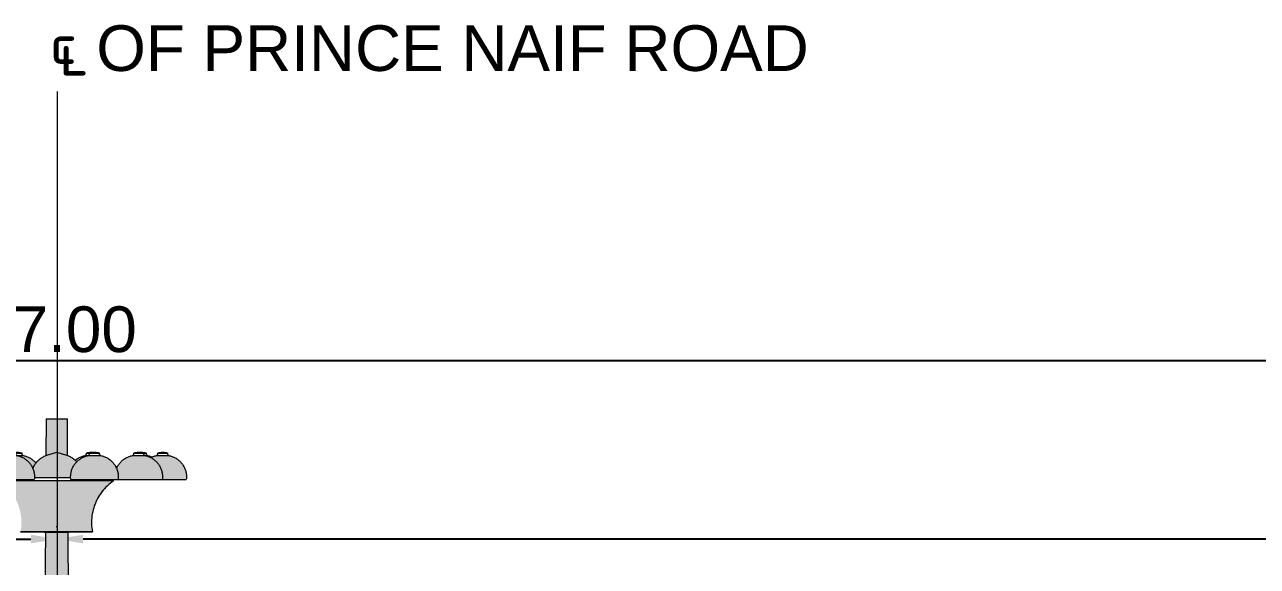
# Model space of a CAD drawing. Header units: metres. Extents: x 565382 to 572500, y 2710622 to 2713609.
# Drawn here: x 571835.47 to 571844.92, y 2712843.46 to 2712847.62 of the extents above; entities that cross this region are included whole.
import ezdxf

# ---------------------------------------------------------------- set-up
doc = ezdxf.new("R2010")
doc.units = ezdxf.units.M
doc.linetypes.add('CENTER', pattern=[2, 1.25, -0.25, 0.25, -0.25])
doc.layers.get('Defpoints').update_dxf_attribs({"lineweight": 15})
for name, color, linetype in [('$0$$0$A-ANNO UTILITY', 1, 'Continuous'), ('Dimensions-Outer 90%', 9, 'Continuous'), ('HATCH (CEILING 60x60) 50%', 32, 'Continuous'), ('HATCH (WINDOWS) 20%', 148, 'Continuous')]:
    doc.layers.add(name, color=color, linetype=linetype)
doc.layers.add('A-GENM', color=13, linetype='Continuous', lineweight=9)
doc.layers.add('FRAM', color=7, linetype='Continuous', lineweight=30)
doc.styles.add('$0$$0$RS', font='arial.ttf')
doc.styles.add('Arial', font='arial.ttf')
doc.dimstyles.new('DC', dxfattribs={"dimtxt": 0.15, "dimasz": 0.2, "dimexe": 0.1, "dimexo": 0.1, "dimgap": 0.06, "dimtad": 1, "dimzin": 0, "dimdsep": 46, "dimtxsty": 'Arial', "dimcen": 0, "dimclrd": 8, "dimclre": 8, "dimclrt": 1, "dimadec": 0, "dimazin": 0, "dimtfac": 1, "dimtofl": 0, "dimtmove": 0, "dimatfit": 3, "dimfxl": 1, "dimtolj": 1, "dimtzin": 0, "dimarcsym": 1})

# ---------------------------------------------------------------- blocks, each defined once
blk = doc.blocks.new('Generic Models 6 - Generic Models 3-225126-North')
at = {"layer": 'A-GENM'}
for p, q in [((-43781, 49375), (-43771, 49375)), ((-43778, 49375), (-43779, 49375)), ((-43774, 49357), (-43574, 49357)), ((-43771, 49375), (-43678, 49375)), ((-43736, 49279), (-43536, 49279))]:
    blk.add_line(p, q, dxfattribs=at)
at = {"layer": 'A-GENM', "flags": 128}
for points in [[(-43829, 49371), (-43826, 49371), (-43813, 49373), (-43801, 49374), (-43789, 49375), (-43781, 49375)], [(-43771, 49375), (-43773, 49375), (-43774, 49375), (-43775, 49375), (-43776, 49375), (-43777, 49375), (-43777, 49375), (-43778, 49375), (-43779, 49375), (-43780, 49375), (-43780, 49375), (-43780, 49375), (-43781, 49375), (-43781, 49375), (-43781, 49375), (-43781, 49375), (-43781, 49375)], [(-43781, 49375), (-43781, 49375), (-43781, 49375), (-43781, 49375), (-43781, 49375), (-43780, 49375), (-43780, 49375), (-43779, 49375), (-43779, 49375), (-43778, 49375), (-43777, 49375), (-43776, 49375), (-43775, 49375), (-43774, 49375), (-43773, 49375), (-43772, 49375), (-43771, 49375), (-43770, 49375), (-43768, 49375), (-43767, 49375), (-43766, 49375), (-43764, 49375), (-43762, 49375), (-43761, 49375), (-43759, 49375), (-43757, 49375), (-43756, 49375), (-43754, 49375), (-43752, 49375), (-43750, 49375)], [(-43677, 49375), (-43677, 49375), (-43677, 49375), (-43678, 49375), (-43678, 49375), (-43678, 49375), (-43679, 49375), (-43679, 49375), (-43680, 49375), (-43680, 49375), (-43681, 49375), (-43682, 49375), (-43683, 49375), (-43684, 49375), (-43685, 49375), (-43686, 49375), (-43687, 49375), (-43689, 49375), (-43690, 49375), (-43691, 49375), (-43693, 49375), (-43694, 49375), (-43696, 49375), (-43698, 49375), (-43699, 49375), (-43701, 49375), (-43703, 49375), (-43705, 49375), (-43707, 49375), (-43708, 49375), (-43710, 49375), (-43712, 49375), (-43714, 49375), (-43716, 49375), (-43718, 49375), (-43720, 49375), (-43722, 49375), (-43725, 49375), (-43727, 49375), (-43729, 49375), (-43731, 49375), (-43733, 49375), (-43735, 49375), (-43737, 49375), (-43739, 49375), (-43741, 49375), (-43743, 49375), (-43745, 49375), (-43747, 49375), (-43749, 49375), (-43751, 49375), (-43753, 49375), (-43755, 49375), (-43756, 49375), (-43758, 49375), (-43760, 49375), (-43762, 49375), (-43763, 49375), (-43765, 49375), (-43766, 49375), (-43768, 49375), (-43769, 49375), (-43770, 49375), (-43771, 49375)], [(-43709, 49375), (-43708, 49375), (-43706, 49375), (-43704, 49375), (-43702, 49375), (-43700, 49375), (-43699, 49375), (-43697, 49375), (-43695, 49375), (-43694, 49375), (-43692, 49375), (-43691, 49375), (-43689, 49375), (-43688, 49375), (-43687, 49375)], [(-43687, 49375), (-43686, 49375), (-43685, 49375), (-43684, 49375), (-43683, 49375), (-43682, 49375), (-43681, 49375), (-43680, 49375), (-43680, 49375), (-43679, 49375), (-43679, 49375), (-43678, 49375), (-43678, 49375), (-43677, 49375), (-43677, 49375), (-43677, 49375), (-43677, 49375)], [(-43677, 49375), (-43665, 49374), (-43653, 49374), (-43641, 49373), (-43629, 49371), (-43617, 49369), (-43605, 49366), (-43593, 49363), (-43581, 49359), (-43574, 49357)], [(-43574, 49357), (-43575, 49354), (-43575, 49352), (-43576, 49349), (-43576, 49347), (-43576, 49344), (-43576, 49342), (-43577, 49339), (-43576, 49336), (-43576, 49334), (-43576, 49331), (-43576, 49329), (-43575, 49326), (-43575, 49324), (-43574, 49321), (-43573, 49319), (-43573, 49316), (-43572, 49314), (-43571, 49312), (-43569, 49309), (-43568, 49307), (-43567, 49305), (-43566, 49303), (-43564, 49301), (-43562, 49299), (-43561, 49297), (-43559, 49295), (-43557, 49293), (-43555, 49291), (-43553, 49289), (-43551, 49288), (-43549, 49286), (-43547, 49285), (-43545, 49283), (-43543, 49282), (-43541, 49281), (-43538, 49280), (-43536, 49279), (-43535, 49279)], [(-43535, 49279), (-43509, 49273), (-43482, 49266), (-43456, 49259), (-43430, 49250), (-43405, 49240), (-43379, 49229), (-43355, 49218), (-43331, 49205), (-43307, 49191), (-43284, 49177), (-43262, 49161), (-43240, 49145), (-43219, 49127), (-43198, 49109), (-43179, 49090), (-43160, 49071), (-43142, 49050), (-43135, 49042)]]:
    blk.add_lwpolyline(points, dxfattribs=at)
blk = doc.blocks.new('Generic Models 7 - Generic Models 3-225149-North')
at = {"layer": 'A-GENM'}
for p, q in [((-41544, 49357), (-41515, 49357)), ((-41515, 49357), (-41447, 49357)), ((-41441, 49375), (-41431, 49375)), ((-41438, 49375), (-41439, 49375)), ((-41431, 49375), (-41342, 49375)), ((-41582, 49279), (-41546, 49279)), ((-41546, 49279), (-41485, 49279))]:
    blk.add_line(p, q, dxfattribs=at)
at = {"layer": 'A-GENM', "flags": 128}
for points in [[(-41583, 49279), (-41581, 49280), (-41579, 49281), (-41576, 49282), (-41574, 49283), (-41572, 49284), (-41570, 49286), (-41568, 49287), (-41566, 49289), (-41564, 49291), (-41562, 49292), (-41560, 49294), (-41558, 49296), (-41556, 49298), (-41555, 49300), (-41553, 49302), (-41552, 49304), (-41551, 49306), (-41549, 49309), (-41548, 49311), (-41547, 49313), (-41546, 49316), (-41545, 49318), (-41545, 49321), (-41544, 49323), (-41543, 49326), (-41543, 49328), (-41542, 49331), (-41542, 49333), (-41542, 49336), (-41542, 49338), (-41542, 49341), (-41542, 49343), (-41542, 49346), (-41543, 49349), (-41543, 49351), (-41544, 49354), (-41544, 49356), (-41545, 49357)], [(-41545, 49357), (-41533, 49361), (-41521, 49364), (-41510, 49367), (-41498, 49369), (-41486, 49371), (-41473, 49373), (-41461, 49374), (-41449, 49375), (-41441, 49375)], [(-41431, 49375), (-41433, 49375), (-41434, 49375), (-41435, 49375), (-41436, 49375), (-41437, 49375), (-41437, 49375), (-41438, 49375), (-41439, 49375), (-41440, 49375), (-41440, 49375), (-41440, 49375), (-41441, 49375), (-41441, 49375), (-41441, 49375), (-41441, 49375), (-41441, 49375)], [(-41441, 49375), (-41441, 49375), (-41441, 49375), (-41441, 49375), (-41441, 49375), (-41440, 49375), (-41440, 49375), (-41439, 49375), (-41439, 49375), (-41438, 49375), (-41437, 49375), (-41436, 49375), (-41435, 49375), (-41434, 49375), (-41433, 49375), (-41432, 49375), (-41431, 49375), (-41430, 49375), (-41428, 49375), (-41427, 49375), (-41426, 49375), (-41424, 49375), (-41422, 49375), (-41421, 49375), (-41419, 49375), (-41417, 49375), (-41416, 49375), (-41414, 49375), (-41412, 49375), (-41410, 49375)], [(-41343, 49375), (-41344, 49375), (-41345, 49375), (-41346, 49375), (-41347, 49375), (-41349, 49375), (-41350, 49375), (-41351, 49375), (-41353, 49375), (-41354, 49375), (-41356, 49375), (-41358, 49375), (-41359, 49375), (-41361, 49375), (-41363, 49375), (-41365, 49375), (-41367, 49375), (-41368, 49375), (-41370, 49375), (-41372, 49375), (-41374, 49375), (-41376, 49375), (-41378, 49375), (-41380, 49375), (-41382, 49375), (-41385, 49375), (-41387, 49375), (-41389, 49375), (-41391, 49375), (-41393, 49375), (-41395, 49375), (-41397, 49375), (-41399, 49375), (-41401, 49375), (-41403, 49375), (-41405, 49375), (-41407, 49375), (-41409, 49375), (-41411, 49375), (-41413, 49375), (-41415, 49375), (-41416, 49375), (-41418, 49375), (-41420, 49375), (-41422, 49375), (-41423, 49375), (-41425, 49375), (-41426, 49375), (-41428, 49375), (-41429, 49375), (-41430, 49375), (-41431, 49375)], [(-41369, 49375), (-41368, 49375), (-41366, 49375), (-41364, 49375), (-41362, 49375), (-41360, 49375), (-41359, 49375), (-41357, 49375), (-41355, 49375), (-41354, 49375), (-41352, 49375), (-41351, 49375), (-41349, 49375), (-41348, 49375), (-41347, 49375)], [(-41347, 49375), (-41346, 49375), (-41345, 49375), (-41344, 49375), (-41343, 49375)], [(-41898, 49129), (-41877, 49146), (-41855, 49163), (-41832, 49178), (-41809, 49193), (-41786, 49206), (-41761, 49219), (-41737, 49231), (-41712, 49241), (-41686, 49251), (-41660, 49260), (-41634, 49267), (-41607, 49274), (-41583, 49279)]]:
    blk.add_lwpolyline(points, dxfattribs=at)
blk = doc.blocks.new('Generic Models 8 - Generic Models 3-225170-North')
at = {"layer": 'A-GENM'}
for p, q in [((-39847, 49375), (-39764, 49375)), ((-39743, 49357), (-39660, 49357)), ((-39704, 49279), (-39622, 49279))]:
    blk.add_line(p, q, dxfattribs=at)
at = {"layer": 'A-GENM', "flags": 128}
for points in [[(-39847, 49375), (-39845, 49375), (-39843, 49375), (-39842, 49375), (-39840, 49375), (-39838, 49375), (-39836, 49375)], [(-39763, 49375), (-39763, 49375), (-39763, 49375), (-39763, 49375), (-39764, 49375), (-39764, 49375), (-39765, 49375), (-39765, 49375), (-39766, 49375), (-39766, 49375), (-39767, 49375), (-39768, 49375), (-39769, 49375), (-39770, 49375), (-39771, 49375), (-39772, 49375), (-39773, 49375), (-39775, 49375), (-39776, 49375), (-39777, 49375), (-39779, 49375), (-39780, 49375), (-39782, 49375), (-39784, 49375), (-39785, 49375), (-39787, 49375), (-39789, 49375), (-39791, 49375), (-39792, 49375), (-39794, 49375), (-39796, 49375), (-39798, 49375), (-39800, 49375), (-39802, 49375), (-39804, 49375), (-39806, 49375), (-39808, 49375), (-39810, 49375), (-39813, 49375), (-39815, 49375), (-39817, 49375), (-39819, 49375), (-39821, 49375), (-39823, 49375), (-39825, 49375), (-39827, 49375), (-39829, 49375), (-39831, 49375), (-39833, 49375), (-39835, 49375), (-39837, 49375), (-39839, 49375), (-39841, 49375), (-39842, 49375), (-39844, 49375), (-39846, 49375)], [(-39795, 49375), (-39794, 49375), (-39792, 49375), (-39790, 49375), (-39788, 49375), (-39786, 49375), (-39785, 49375), (-39783, 49375), (-39781, 49375), (-39780, 49375), (-39778, 49375), (-39777, 49375), (-39775, 49375), (-39774, 49375), (-39773, 49375)], [(-39773, 49375), (-39772, 49375), (-39771, 49375), (-39770, 49375), (-39769, 49375), (-39768, 49375), (-39767, 49375), (-39766, 49375), (-39766, 49375), (-39765, 49375), (-39764, 49375), (-39764, 49375), (-39764, 49375), (-39763, 49375), (-39763, 49375), (-39763, 49375), (-39763, 49375)], [(-39763, 49375), (-39751, 49374), (-39739, 49374), (-39727, 49373), (-39715, 49371), (-39703, 49369), (-39691, 49366), (-39679, 49363), (-39667, 49359), (-39660, 49357)], [(-39660, 49357), (-39661, 49354), (-39661, 49352), (-39662, 49349), (-39662, 49347), (-39662, 49344), (-39662, 49342), (-39662, 49339), (-39662, 49336), (-39662, 49334), (-39662, 49331), (-39662, 49329), (-39661, 49326), (-39661, 49324), (-39660, 49321), (-39659, 49319), (-39658, 49316), (-39658, 49314), (-39656, 49312), (-39655, 49309), (-39654, 49307), (-39653, 49305), (-39651, 49303), (-39650, 49301), (-39648, 49299), (-39647, 49297), (-39645, 49295), (-39643, 49293), (-39641, 49291), (-39639, 49289), (-39637, 49288), (-39635, 49286), (-39633, 49285), (-39631, 49283), (-39629, 49282), (-39627, 49281), (-39624, 49280), (-39622, 49279), (-39621, 49279)], [(-39621, 49279), (-39594, 49273), (-39568, 49266), (-39542, 49259), (-39516, 49250), (-39490, 49240), (-39480, 49236)]]:
    blk.add_lwpolyline(points, dxfattribs=at)
blk = doc.blocks.new('Generic Models 9 - Generic Models 3-225192-North')
at = {"layer": 'A-GENM'}
for p, q in [((-39299, 49357), (-39270, 49357)), ((-39270, 49357), (-38989, 49357)), ((-39196, 49375), (-39186, 49375)), ((-39193, 49375), (-39195, 49375)), ((-39186, 49375), (-39093, 49375)), ((-39337, 49279), (-39301, 49279)), ((-39301, 49279), (-38951, 49279)), ((-39154, 48519), (-38400, 48519))]:
    blk.add_line(p, q, dxfattribs=at)
at = {"layer": 'A-GENM', "flags": 128}
for points in [[(-39338, 49279), (-39336, 49280), (-39334, 49281), (-39331, 49282), (-39329, 49283), (-39327, 49284), (-39325, 49286), (-39323, 49287), (-39321, 49289), (-39319, 49291), (-39317, 49292), (-39315, 49294), (-39313, 49296), (-39312, 49298), (-39310, 49300), (-39308, 49302), (-39307, 49304), (-39306, 49306), (-39304, 49309), (-39303, 49311), (-39302, 49313), (-39301, 49316), (-39300, 49318), (-39300, 49321), (-39299, 49323), (-39298, 49326), (-39298, 49328), (-39298, 49331), (-39297, 49333), (-39297, 49336), (-39297, 49338), (-39297, 49341), (-39297, 49343), (-39297, 49346), (-39298, 49349), (-39298, 49351), (-39299, 49354), (-39299, 49356), (-39300, 49357)], [(-39300, 49357), (-39288, 49361), (-39276, 49364), (-39265, 49367), (-39253, 49369), (-39241, 49371), (-39229, 49373), (-39216, 49374), (-39204, 49375), (-39196, 49375)], [(-39186, 49375), (-39188, 49375), (-39189, 49375), (-39190, 49375), (-39191, 49375), (-39192, 49375), (-39193, 49375), (-39193, 49375), (-39194, 49375), (-39195, 49375), (-39195, 49375), (-39195, 49375), (-39196, 49375), (-39196, 49375), (-39196, 49375), (-39196, 49375), (-39196, 49375)], [(-39196, 49375), (-39196, 49375), (-39196, 49375), (-39196, 49375), (-39196, 49375), (-39195, 49375), (-39195, 49375), (-39194, 49375), (-39194, 49375), (-39193, 49375), (-39192, 49375), (-39191, 49375), (-39191, 49375), (-39190, 49375), (-39188, 49375), (-39187, 49375), (-39186, 49375), (-39185, 49375), (-39183, 49375), (-39182, 49375), (-39181, 49375), (-39179, 49375), (-39177, 49375), (-39176, 49375), (-39174, 49375), (-39172, 49375), (-39171, 49375), (-39169, 49375), (-39167, 49375), (-39165, 49375)], [(-39092, 49375), (-39092, 49375), (-39092, 49375), (-39093, 49375), (-39093, 49375), (-39093, 49375), (-39094, 49375), (-39094, 49375), (-39095, 49375), (-39096, 49375), (-39096, 49375), (-39097, 49375), (-39098, 49375), (-39099, 49375), (-39100, 49375), (-39101, 49375), (-39103, 49375), (-39104, 49375), (-39105, 49375), (-39107, 49375), (-39108, 49375), (-39110, 49375), (-39111, 49375), (-39113, 49375), (-39114, 49375), (-39116, 49375), (-39118, 49375), (-39120, 49375), (-39122, 49375), (-39123, 49375), (-39125, 49375), (-39127, 49375), (-39129, 49375), (-39131, 49375), (-39133, 49375), (-39135, 49375), (-39138, 49375), (-39140, 49375), (-39142, 49375), (-39144, 49375), (-39146, 49375), (-39148, 49375), (-39150, 49375), (-39152, 49375), (-39154, 49375), (-39156, 49375), (-39158, 49375), (-39160, 49375), (-39162, 49375), (-39164, 49375), (-39166, 49375), (-39168, 49375), (-39170, 49375), (-39171, 49375), (-39173, 49375), (-39175, 49375), (-39177, 49375), (-39178, 49375), (-39180, 49375), (-39181, 49375), (-39183, 49375), (-39184, 49375), (-39185, 49375), (-39186, 49375)], [(-39125, 49375), (-39123, 49375), (-39121, 49375), (-39119, 49375), (-39117, 49375), (-39115, 49375), (-39114, 49375), (-39112, 49375), (-39110, 49375), (-39109, 49375), (-39107, 49375), (-39106, 49375), (-39105, 49375), (-39103, 49375), (-39102, 49375)], [(-39102, 49375), (-39101, 49375), (-39100, 49375), (-39099, 49375), (-39098, 49375), (-39097, 49375), (-39096, 49375), (-39095, 49375), (-39095, 49375), (-39094, 49375), (-39094, 49375), (-39093, 49375), (-39093, 49375), (-39093, 49375), (-39092, 49375), (-39092, 49375), (-39092, 49375)], [(-39092, 49375), (-39080, 49374), (-39068, 49374), (-39056, 49373), (-39044, 49371), (-39032, 49369), (-39020, 49366), (-39008, 49363), (-38996, 49359), (-38989, 49357)], [(-38989, 49357), (-38990, 49354), (-38990, 49352), (-38991, 49349), (-38991, 49347), (-38991, 49344), (-38992, 49342), (-38992, 49339), (-38992, 49336), (-38991, 49334), (-38991, 49331), (-38991, 49329), (-38990, 49326), (-38990, 49324), (-38989, 49321), (-38988, 49319), (-38988, 49316), (-38987, 49314), (-38986, 49312), (-38984, 49309), (-38983, 49307), (-38982, 49305), (-38981, 49303), (-38979, 49301), (-38977, 49299), (-38976, 49297), (-38974, 49295), (-38972, 49293), (-38970, 49291), (-38969, 49289), (-38967, 49288), (-38964, 49286), (-38962, 49285), (-38960, 49283), (-38958, 49282), (-38956, 49281), (-38953, 49280), (-38951, 49279), (-38950, 49279)], [(-39522, 49216), (-39516, 49219), (-39492, 49231), (-39467, 49241), (-39441, 49251), (-39415, 49260), (-39389, 49267), (-39363, 49274), (-39338, 49279)], [(-38950, 49279), (-38924, 49273), (-38897, 49266), (-38871, 49259), (-38845, 49250), (-38820, 49240), (-38795, 49229), (-38770, 49218), (-38746, 49205), (-38722, 49191), (-38699, 49177), (-38677, 49161), (-38655, 49145), (-38634, 49127), (-38613, 49109), (-38594, 49090), (-38575, 49071), (-38557, 49050), (-38539, 49029), (-38523, 49007), (-38508, 48985), (-38493, 48962), (-38479, 48938), (-38467, 48914), (-38455, 48889), (-38444, 48864), (-38434, 48839), (-38426, 48813), (-38418, 48787), (-38411, 48760), (-38406, 48733), (-38401, 48706), (-38398, 48679), (-38396, 48652), (-38394, 48625), (-38394, 48598), (-38395, 48570), (-38397, 48543), (-38400, 48519)]]:
    blk.add_lwpolyline(points, dxfattribs=at)
blk = doc.blocks.new('Generic Models 10 - Generic Models 3-225213-North')
at = {"layer": 'A-GENM'}
for p, q in [((-40053, 49357), (-40023, 49357)), ((-40023, 49357), (-39743, 49357)), ((-39950, 49375), (-39940, 49375)), ((-39947, 49375), (-39948, 49375)), ((-39940, 49375), (-39847, 49375)), ((-40091, 49279), (-40055, 49279)), ((-40055, 49279), (-39705, 49279)), ((-40548, 48519), (-40500, 48519)), ((-40500, 48519), (-39154, 48519))]:
    blk.add_line(p, q, dxfattribs=at)
at = {"layer": 'A-GENM', "flags": 128}
for points in [[(-40092, 49279), (-40089, 49280), (-40087, 49281), (-40085, 49282), (-40082, 49283), (-40080, 49284), (-40078, 49286), (-40076, 49287), (-40074, 49289), (-40072, 49291), (-40070, 49292), (-40068, 49294), (-40067, 49296), (-40065, 49298), (-40063, 49300), (-40062, 49302), (-40060, 49304), (-40059, 49306), (-40058, 49309), (-40057, 49311), (-40056, 49313), (-40055, 49316), (-40054, 49318), (-40053, 49321), (-40052, 49323), (-40052, 49326), (-40051, 49328), (-40051, 49331), (-40051, 49333), (-40051, 49336), (-40051, 49338), (-40051, 49341), (-40051, 49343), (-40051, 49346), (-40051, 49349), (-40052, 49351), (-40052, 49354), (-40053, 49356), (-40053, 49357)], [(-40053, 49357), (-40042, 49361), (-40030, 49364), (-40018, 49367), (-40006, 49369), (-39994, 49371), (-39982, 49373), (-39970, 49374), (-39958, 49375), (-39950, 49375)], [(-39940, 49375), (-39941, 49375), (-39942, 49375), (-39943, 49375), (-39944, 49375), (-39945, 49375), (-39946, 49375), (-39947, 49375), (-39947, 49375), (-39948, 49375), (-39949, 49375), (-39949, 49375), (-39949, 49375), (-39950, 49375), (-39950, 49375), (-39950, 49375), (-39950, 49375)], [(-39950, 49375), (-39950, 49375), (-39950, 49375), (-39950, 49375), (-39949, 49375), (-39949, 49375), (-39948, 49375), (-39948, 49375), (-39947, 49375), (-39947, 49375), (-39946, 49375), (-39945, 49375), (-39944, 49375), (-39943, 49375), (-39942, 49375), (-39941, 49375), (-39940, 49375), (-39938, 49375), (-39937, 49375), (-39936, 49375), (-39934, 49375), (-39933, 49375), (-39931, 49375), (-39929, 49375), (-39928, 49375), (-39926, 49375), (-39924, 49375), (-39922, 49375), (-39920, 49375), (-39919, 49375)], [(-39846, 49375), (-39846, 49375), (-39846, 49375), (-39846, 49375), (-39846, 49375), (-39847, 49375), (-39847, 49375), (-39848, 49375), (-39848, 49375), (-39849, 49375), (-39850, 49375), (-39851, 49375), (-39852, 49375), (-39853, 49375), (-39854, 49375), (-39855, 49375), (-39856, 49375), (-39857, 49375), (-39859, 49375), (-39860, 49375), (-39861, 49375), (-39863, 49375), (-39865, 49375), (-39866, 49375), (-39868, 49375), (-39870, 49375), (-39871, 49375), (-39873, 49375), (-39875, 49375), (-39877, 49375), (-39879, 49375), (-39881, 49375), (-39883, 49375), (-39885, 49375), (-39887, 49375), (-39889, 49375), (-39891, 49375), (-39893, 49375), (-39895, 49375), (-39897, 49375), (-39899, 49375), (-39901, 49375), (-39903, 49375), (-39906, 49375), (-39908, 49375), (-39910, 49375), (-39912, 49375), (-39914, 49375), (-39916, 49375), (-39918, 49375), (-39919, 49375), (-39921, 49375), (-39923, 49375), (-39925, 49375), (-39927, 49375), (-39928, 49375), (-39930, 49375), (-39932, 49375), (-39933, 49375), (-39935, 49375), (-39936, 49375), (-39938, 49375), (-39939, 49375), (-39940, 49375)], [(-39878, 49375), (-39876, 49375), (-39874, 49375), (-39872, 49375), (-39871, 49375), (-39869, 49375), (-39867, 49375), (-39865, 49375), (-39864, 49375), (-39862, 49375), (-39861, 49375), (-39859, 49375), (-39858, 49375), (-39857, 49375), (-39856, 49375)], [(-39856, 49375), (-39854, 49375), (-39853, 49375), (-39852, 49375), (-39851, 49375), (-39850, 49375), (-39850, 49375), (-39849, 49375), (-39848, 49375), (-39848, 49375), (-39847, 49375), (-39847, 49375), (-39846, 49375), (-39846, 49375), (-39846, 49375), (-39846, 49375), (-39846, 49375)], [(-39846, 49375), (-39833, 49374), (-39821, 49374), (-39809, 49373), (-39797, 49371), (-39785, 49369), (-39773, 49366), (-39761, 49363), (-39750, 49359), (-39742, 49357)], [(-39742, 49357), (-39743, 49354), (-39744, 49352), (-39744, 49349), (-39745, 49347), (-39745, 49344), (-39745, 49342), (-39745, 49339), (-39745, 49336), (-39745, 49334), (-39745, 49331), (-39744, 49329), (-39744, 49326), (-39743, 49324), (-39743, 49321), (-39742, 49319), (-39741, 49316), (-39740, 49314), (-39739, 49312), (-39738, 49309), (-39737, 49307), (-39735, 49305), (-39734, 49303), (-39733, 49301), (-39731, 49299), (-39729, 49297), (-39728, 49295), (-39726, 49293), (-39724, 49291), (-39722, 49289), (-39720, 49288), (-39718, 49286), (-39716, 49285), (-39714, 49283), (-39711, 49282), (-39709, 49281), (-39707, 49280), (-39704, 49279), (-39704, 49279)], [(-40595, 48871), (-40586, 48892), (-40574, 48916), (-40562, 48940), (-40548, 48964), (-40533, 48987), (-40518, 49009), (-40501, 49031), (-40484, 49052), (-40466, 49072), (-40447, 49092), (-40427, 49111), (-40406, 49129), (-40385, 49146), (-40363, 49163), (-40341, 49178), (-40318, 49193), (-40294, 49206), (-40270, 49219), (-40245, 49231), (-40220, 49241), (-40195, 49251), (-40169, 49260), (-40142, 49267), (-40116, 49274), (-40092, 49279)], [(-39704, 49279), (-39677, 49273), (-39651, 49266), (-39624, 49259), (-39599, 49250), (-39573, 49240), (-39548, 49229), (-39523, 49218), (-39499, 49205), (-39476, 49191), (-39453, 49177), (-39430, 49161), (-39408, 49145), (-39387, 49127), (-39367, 49109), (-39347, 49090), (-39328, 49071), (-39310, 49050), (-39293, 49029), (-39277, 49007), (-39261, 48985), (-39246, 48962), (-39233, 48938), (-39220, 48914), (-39208, 48889), (-39198, 48864), (-39188, 48839), (-39179, 48813), (-39171, 48787), (-39165, 48760), (-39159, 48733), (-39155, 48706), (-39151, 48679), (-39149, 48652), (-39148, 48625), (-39148, 48598), (-39149, 48570), (-39151, 48543), (-39154, 48519)]]:
    blk.add_lwpolyline(points, dxfattribs=at)
blk = doc.blocks.new('Generic Models 11 - Generic Models 3-225237-North')
at = {"layer": 'A-GENM'}
for p, q in [((-41447, 49357), (-41417, 49357)), ((-41417, 49357), (-41137, 49357)), ((-41344, 49375), (-41334, 49375)), ((-41341, 49375), (-41342, 49375)), ((-41334, 49375), (-41240, 49375)), ((-41485, 49279), (-41449, 49279)), ((-41449, 49279), (-41099, 49279)), ((-42036, 48519), (-41894, 48519)), ((-41894, 48519), (-40548, 48519))]:
    blk.add_line(p, q, dxfattribs=at)
at = {"layer": 'A-GENM', "flags": 128}
for points in [[(-41486, 49279), (-41483, 49280), (-41481, 49281), (-41479, 49282), (-41476, 49283), (-41474, 49284), (-41472, 49286), (-41470, 49287), (-41468, 49289), (-41466, 49291), (-41464, 49292), (-41462, 49294), (-41461, 49296), (-41459, 49298), (-41457, 49300), (-41456, 49302), (-41454, 49304), (-41453, 49306), (-41452, 49309), (-41451, 49311), (-41450, 49313), (-41449, 49316), (-41448, 49318), (-41447, 49321), (-41446, 49323), (-41446, 49326), (-41445, 49328), (-41445, 49331), (-41445, 49333), (-41444, 49336), (-41444, 49338), (-41444, 49341), (-41445, 49343), (-41445, 49346), (-41445, 49349), (-41446, 49351), (-41446, 49354), (-41447, 49356), (-41447, 49357)], [(-41447, 49357), (-41435, 49361), (-41424, 49364), (-41412, 49367), (-41400, 49369), (-41388, 49371), (-41376, 49373), (-41364, 49374), (-41352, 49375), (-41344, 49375)], [(-41334, 49375), (-41335, 49375), (-41336, 49375), (-41337, 49375), (-41338, 49375), (-41339, 49375), (-41340, 49375), (-41341, 49375), (-41341, 49375), (-41342, 49375), (-41342, 49375), (-41343, 49375), (-41343, 49375), (-41343, 49375), (-41344, 49375), (-41344, 49375), (-41344, 49375)], [(-41344, 49375), (-41344, 49375), (-41344, 49375), (-41343, 49375), (-41343, 49375), (-41343, 49375), (-41342, 49375), (-41342, 49375), (-41341, 49375), (-41340, 49375), (-41340, 49375), (-41339, 49375), (-41338, 49375), (-41337, 49375), (-41336, 49375), (-41335, 49375), (-41333, 49375), (-41332, 49375), (-41331, 49375), (-41329, 49375), (-41328, 49375), (-41326, 49375), (-41325, 49375), (-41323, 49375), (-41322, 49375), (-41320, 49375), (-41318, 49375), (-41316, 49375), (-41314, 49375), (-41313, 49375)], [(-41240, 49375), (-41240, 49375), (-41240, 49375), (-41240, 49375), (-41240, 49375), (-41241, 49375), (-41241, 49375), (-41242, 49375), (-41242, 49375), (-41243, 49375), (-41244, 49375), (-41245, 49375), (-41245, 49375), (-41246, 49375), (-41248, 49375), (-41249, 49375), (-41250, 49375), (-41251, 49375), (-41253, 49375), (-41254, 49375), (-41255, 49375), (-41257, 49375), (-41259, 49375), (-41260, 49375), (-41262, 49375), (-41264, 49375), (-41265, 49375), (-41267, 49375), (-41269, 49375), (-41271, 49375), (-41273, 49375), (-41275, 49375), (-41277, 49375), (-41279, 49375), (-41281, 49375), (-41283, 49375), (-41285, 49375), (-41287, 49375), (-41289, 49375), (-41291, 49375), (-41293, 49375), (-41295, 49375), (-41297, 49375), (-41299, 49375), (-41301, 49375), (-41304, 49375), (-41306, 49375), (-41308, 49375), (-41310, 49375), (-41311, 49375), (-41313, 49375), (-41315, 49375), (-41317, 49375), (-41319, 49375), (-41321, 49375), (-41322, 49375), (-41324, 49375), (-41326, 49375), (-41327, 49375), (-41329, 49375), (-41330, 49375), (-41331, 49375), (-41333, 49375), (-41334, 49375)], [(-41272, 49375), (-41270, 49375), (-41268, 49375), (-41266, 49375), (-41265, 49375), (-41263, 49375), (-41261, 49375), (-41259, 49375), (-41258, 49375), (-41256, 49375), (-41255, 49375), (-41253, 49375), (-41252, 49375), (-41251, 49375), (-41250, 49375)], [(-41250, 49375), (-41248, 49375), (-41247, 49375), (-41246, 49375), (-41245, 49375), (-41244, 49375), (-41243, 49375), (-41243, 49375), (-41242, 49375), (-41241, 49375), (-41241, 49375), (-41241, 49375), (-41240, 49375), (-41240, 49375), (-41240, 49375), (-41240, 49375), (-41240, 49375)], [(-41240, 49375), (-41227, 49374), (-41215, 49374), (-41203, 49373), (-41191, 49371), (-41179, 49369), (-41167, 49366), (-41155, 49363), (-41144, 49359), (-41136, 49357)], [(-41136, 49357), (-41137, 49354), (-41138, 49352), (-41138, 49349), (-41138, 49347), (-41139, 49344), (-41139, 49342), (-41139, 49339), (-41139, 49336), (-41139, 49334), (-41139, 49331), (-41138, 49329), (-41138, 49326), (-41137, 49324), (-41137, 49321), (-41136, 49319), (-41135, 49316), (-41134, 49314), (-41133, 49312), (-41132, 49309), (-41131, 49307), (-41129, 49305), (-41128, 49303), (-41126, 49301), (-41125, 49299), (-41123, 49297), (-41122, 49295), (-41120, 49293), (-41118, 49291), (-41116, 49289), (-41114, 49288), (-41112, 49286), (-41110, 49285), (-41108, 49283), (-41105, 49282), (-41103, 49281), (-41101, 49280), (-41098, 49279), (-41098, 49279)], [(-42036, 48519), (-42039, 48546), (-42041, 48573), (-42042, 48600), (-42042, 48627), (-42040, 48655), (-42038, 48682), (-42034, 48709), (-42030, 48736), (-42024, 48763), (-42017, 48789), (-42010, 48815), (-42001, 48841), (-41991, 48867), (-41980, 48892), (-41968, 48916), (-41955, 48940), (-41942, 48964), (-41927, 48987), (-41911, 49009), (-41895, 49031), (-41878, 49052), (-41859, 49072), (-41840, 49092), (-41821, 49111), (-41800, 49129), (-41779, 49146), (-41757, 49163), (-41735, 49178), (-41712, 49193), (-41688, 49206), (-41664, 49219), (-41639, 49231), (-41614, 49241), (-41589, 49251), (-41563, 49260), (-41536, 49267), (-41510, 49274), (-41486, 49279)], [(-41098, 49279), (-41071, 49273), (-41045, 49266), (-41018, 49259), (-40992, 49250), (-40967, 49240), (-40942, 49229), (-40917, 49218), (-40893, 49205), (-40870, 49191), (-40847, 49177), (-40824, 49161), (-40802, 49145), (-40781, 49127), (-40761, 49109), (-40741, 49090), (-40722, 49071), (-40704, 49050), (-40687, 49029), (-40670, 49007), (-40655, 48985), (-40640, 48962), (-40627, 48938), (-40614, 48914), (-40602, 48889), (-40591, 48864), (-40582, 48839), (-40573, 48813), (-40565, 48787), (-40559, 48760), (-40553, 48733), (-40549, 48706), (-40545, 48679), (-40543, 48652), (-40542, 48625), (-40542, 48598), (-40543, 48570), (-40545, 48543), (-40548, 48519)]]:
    blk.add_lwpolyline(points, dxfattribs=at)
blk = doc.blocks.new('Generic Models 12 - Generic Models 3-225261-North')
at = {"layer": 'A-GENM'}
for p, q in [((-44084, 49357), (-44054, 49357)), ((-44054, 49357), (-43774, 49357)), ((-43981, 49375), (-43971, 49375)), ((-43978, 49375), (-43979, 49375)), ((-43971, 49375), (-43878, 49375)), ((-44122, 49279), (-44086, 49279)), ((-44086, 49279), (-43736, 49279)), ((-44673, 48519), (-44531, 48519)), ((-44531, 48519), (-43185, 48519))]:
    blk.add_line(p, q, dxfattribs=at)
at = {"layer": 'A-GENM', "flags": 128}
for points in [[(-44123, 49279), (-44120, 49280), (-44118, 49281), (-44116, 49282), (-44113, 49283), (-44111, 49284), (-44109, 49286), (-44107, 49287), (-44105, 49289), (-44103, 49291), (-44101, 49292), (-44099, 49294), (-44098, 49296), (-44096, 49298), (-44094, 49300), (-44093, 49302), (-44091, 49304), (-44090, 49306), (-44089, 49309), (-44088, 49311), (-44087, 49313), (-44086, 49316), (-44085, 49318), (-44084, 49321), (-44083, 49323), (-44083, 49326), (-44082, 49328), (-44082, 49331), (-44082, 49333), (-44082, 49336), (-44081, 49338), (-44082, 49341), (-44082, 49343), (-44082, 49346), (-44082, 49349), (-44083, 49351), (-44083, 49354), (-44084, 49356), (-44084, 49357)], [(-44084, 49357), (-44073, 49361), (-44061, 49364), (-44049, 49367), (-44037, 49369), (-44025, 49371), (-44013, 49373), (-44001, 49374), (-43989, 49375), (-43981, 49375)], [(-43971, 49375), (-43972, 49375), (-43973, 49375), (-43974, 49375), (-43975, 49375), (-43976, 49375), (-43977, 49375), (-43978, 49375), (-43978, 49375), (-43979, 49375), (-43980, 49375), (-43980, 49375), (-43980, 49375), (-43981, 49375), (-43981, 49375), (-43981, 49375), (-43981, 49375)], [(-43981, 49375), (-43981, 49375), (-43981, 49375), (-43980, 49375), (-43980, 49375), (-43980, 49375), (-43979, 49375), (-43979, 49375), (-43978, 49375), (-43978, 49375), (-43977, 49375), (-43976, 49375), (-43975, 49375), (-43974, 49375), (-43973, 49375), (-43972, 49375), (-43971, 49375), (-43969, 49375), (-43968, 49375), (-43967, 49375), (-43965, 49375), (-43964, 49375), (-43962, 49375), (-43960, 49375), (-43959, 49375), (-43957, 49375), (-43955, 49375), (-43953, 49375), (-43951, 49375), (-43950, 49375)], [(-43877, 49375), (-43877, 49375), (-43877, 49375), (-43877, 49375), (-43877, 49375), (-43878, 49375), (-43878, 49375), (-43879, 49375), (-43879, 49375), (-43880, 49375), (-43881, 49375), (-43882, 49375), (-43883, 49375), (-43884, 49375), (-43885, 49375), (-43886, 49375), (-43887, 49375), (-43888, 49375), (-43890, 49375), (-43891, 49375), (-43892, 49375), (-43894, 49375), (-43896, 49375), (-43897, 49375), (-43899, 49375), (-43901, 49375), (-43902, 49375), (-43904, 49375), (-43906, 49375), (-43908, 49375), (-43910, 49375), (-43912, 49375), (-43914, 49375), (-43916, 49375), (-43918, 49375), (-43920, 49375), (-43922, 49375), (-43924, 49375), (-43926, 49375), (-43928, 49375), (-43930, 49375), (-43932, 49375), (-43934, 49375), (-43937, 49375), (-43939, 49375), (-43941, 49375), (-43943, 49375), (-43945, 49375), (-43947, 49375), (-43949, 49375), (-43950, 49375), (-43952, 49375), (-43954, 49375), (-43956, 49375), (-43958, 49375), (-43959, 49375), (-43961, 49375), (-43963, 49375), (-43964, 49375), (-43966, 49375), (-43967, 49375), (-43969, 49375), (-43970, 49375), (-43971, 49375)], [(-43909, 49375), (-43907, 49375), (-43905, 49375), (-43903, 49375), (-43902, 49375), (-43900, 49375), (-43898, 49375), (-43896, 49375), (-43895, 49375), (-43893, 49375), (-43892, 49375), (-43890, 49375), (-43889, 49375), (-43888, 49375), (-43887, 49375)], [(-43887, 49375), (-43885, 49375), (-43884, 49375), (-43883, 49375), (-43882, 49375), (-43881, 49375), (-43881, 49375), (-43880, 49375), (-43879, 49375), (-43879, 49375), (-43878, 49375), (-43878, 49375), (-43877, 49375), (-43877, 49375), (-43877, 49375), (-43877, 49375), (-43877, 49375)], [(-43877, 49375), (-43864, 49374), (-43852, 49374), (-43840, 49373), (-43828, 49371), (-43816, 49369), (-43804, 49366), (-43792, 49363), (-43781, 49359), (-43773, 49357)], [(-43773, 49357), (-43774, 49354), (-43775, 49352), (-43775, 49349), (-43776, 49347), (-43776, 49344), (-43776, 49342), (-43776, 49339), (-43776, 49336), (-43776, 49334), (-43776, 49331), (-43775, 49329), (-43775, 49326), (-43774, 49324), (-43774, 49321), (-43773, 49319), (-43772, 49316), (-43771, 49314), (-43770, 49312), (-43769, 49309), (-43768, 49307), (-43766, 49305), (-43765, 49303), (-43764, 49301), (-43762, 49299), (-43760, 49297), (-43759, 49295), (-43757, 49293), (-43755, 49291), (-43753, 49289), (-43751, 49288), (-43749, 49286), (-43747, 49285), (-43745, 49283), (-43742, 49282), (-43740, 49281), (-43738, 49280), (-43735, 49279), (-43735, 49279)], [(-44673, 48519), (-44676, 48546), (-44678, 48573), (-44679, 48600), (-44679, 48627), (-44677, 48655), (-44675, 48682), (-44671, 48709), (-44667, 48736), (-44661, 48763), (-44654, 48789), (-44647, 48815), (-44638, 48841), (-44628, 48867), (-44617, 48892), (-44605, 48916), (-44593, 48940), (-44579, 48964), (-44564, 48987), (-44548, 49009), (-44532, 49031), (-44515, 49052), (-44497, 49072), (-44478, 49092), (-44458, 49111), (-44437, 49129), (-44416, 49146), (-44394, 49163), (-44372, 49178), (-44349, 49193), (-44325, 49206), (-44301, 49219), (-44276, 49231), (-44251, 49241), (-44226, 49251), (-44200, 49260), (-44173, 49267), (-44147, 49274), (-44123, 49279)], [(-43735, 49279), (-43708, 49273), (-43682, 49266), (-43655, 49259), (-43630, 49250), (-43604, 49240), (-43579, 49229), (-43554, 49218), (-43530, 49205), (-43507, 49191), (-43484, 49177), (-43461, 49161), (-43439, 49145), (-43418, 49127), (-43398, 49109), (-43378, 49090), (-43359, 49071), (-43341, 49050), (-43324, 49029), (-43308, 49007), (-43292, 48985), (-43277, 48962), (-43264, 48938), (-43251, 48914), (-43239, 48889), (-43229, 48864), (-43219, 48839), (-43210, 48813), (-43202, 48787), (-43196, 48760), (-43190, 48733), (-43186, 48706), (-43182, 48679), (-43180, 48652), (-43179, 48625), (-43179, 48598), (-43180, 48570), (-43182, 48543), (-43185, 48519)]]:
    blk.add_lwpolyline(points, dxfattribs=at)
blk = doc.blocks.new('A$C6ADB76F7')
at = {"layer": 'HATCH (WINDOWS) 20%', "lineweight": 0}
h = blk.add_hatch(color=256, dxfattribs=at)
h.dxf.hatch_style = 1
h.paths.add_polyline_path([(2300, 400), (0, 400), (0, 0), (2300, 0)])
h.paths.add_polyline_path([(1854, 784), (439, 784), (235, 400), (2059, 400)])
h.paths.add_polyline_path([(2291, 48496), (2309, 48557), (2328, 48617), (2350, 48677), (2375, 48735), (2401, 48793), (2430, 48849), (2461, 48904), (2495, 48958), (2530, 49010), (2568, 49061), (2607, 49111), (2649, 49159), (2692, 49205), (2738, 49249), (2785, 49292), (2833, 49332), (2883, 49371), (2935, 49407), (-661, 49407), (-605, 49368), (-555, 49329), (-507, 49288), (-460, 49245), (-415, 49201), (-372, 49155), (-330, 49107), (-291, 49057), (-253, 49006), (-218, 48953), (-185, 48900), (-154, 48844), (-125, 48788), (-99, 48730), (-74, 48672), (-53, 48612), (-33, 48552), (-16, 48491), (-2, 48429), (10, 48367), (20, 48305), (27, 48242), (32, 48178), (34, 48115), (33, 48052), (30, 47989), (24, 47925), (16, 47863), (6, 47800), (2268, 47800), (2257, 47868), (2249, 47931), (2244, 47994), (2241, 48057), (2240, 48120), (2243, 48184), (2247, 48247), (2255, 48310), (2264, 48372), (2277, 48434)])
h.paths.add_polyline_path([(1614, 49744), (1623, 49769), (1633, 49795), (1644, 49820), (1655, 49845), (1668, 49869), (1682, 49892), (1697, 49915), (1712, 49938), (1729, 49959), (1746, 49980), (1773, 50010), (1753, 50031), (1732, 50052), (1710, 50072), (1688, 50091), (1664, 50109), (1640, 50126), (1615, 50142), (1590, 50158), (1564, 50172), (1538, 50185), (1510, 50197), (1483, 50208), (1455, 50218), (1142, 50315), (832, 50216), (804, 50205), (776, 50194), (750, 50182), (723, 50168), (697, 50154), (672, 50138), (648, 50122), (624, 50104), (600, 50086), (578, 50067), (556, 50047), (536, 50026), (516, 50004), (497, 49981), (478, 49958), (461, 49934), (445, 49909), (430, 49883), (389, 49808), (395, 49793), (405, 49767), (414, 49741), (421, 49715), (428, 49688), (433, 49662), (438, 49635), (441, 49608), (444, 49581), (445, 49553), (445, 49516), (1582, 49516), (1582, 49529), (1582, 49556), (1584, 49583), (1586, 49610), (1589, 49637), (1594, 49664), (1600, 49691), (1606, 49717)])
h.paths.add_polyline_path([(3022, 49818), (3010, 49842), (2997, 49866), (2983, 49890), (2969, 49913), (2953, 49936), (2937, 49957), (2920, 49979), (2902, 49999), (2883, 50019), (2863, 50038), (2843, 50056), (2821, 50073), (2800, 50089), (2777, 50105), (2754, 50120), (2731, 50133), (2706, 50146), (2682, 50158), (2657, 50169), (2631, 50178), (2605, 50187), (2579, 50195), (2553, 50202), (2526, 50207), (2175, 50207), (2138, 50207), (2114, 50202), (2087, 50196), (2061, 50188), (2035, 50179), (2010, 50170), (1985, 50159), (1960, 50147), (1936, 50135), (1912, 50121), (1889, 50106), (1867, 50091), (1845, 50075), (1823, 50057), (1803, 50039), (1783, 50020), (1764, 50001), (1746, 49980), (1729, 49959), (1712, 49938), (1697, 49915), (1682, 49892), (1668, 49869), (1655, 49845), (1644, 49820), (1633, 49795), (1623, 49769), (1614, 49744), (1606, 49717), (1600, 49691), (1594, 49664), (1589, 49637), (1586, 49610), (1584, 49583), (1582, 49556), (1582, 49529), (1583, 49501), (1585, 49474), (1588, 49447), (1730, 49447), (3076, 49447), (3079, 49472), (3081, 49499), (3082, 49526), (3082, 49553), (3081, 49581), (3078, 49608), (3075, 49635), (3071, 49662), (3065, 49688), (3058, 49715), (3051, 49741), (3042, 49767), (3032, 49793)])
h.paths.add_polyline_path([(4377, 49890), (4363, 49913), (4347, 49936), (4331, 49957), (4314, 49979), (4295, 49999), (4277, 50019), (4257, 50038), (4236, 50056), (4215, 50073), (4194, 50089), (4171, 50105), (4148, 50120), (4124, 50133), (4100, 50146), (4076, 50158), (4051, 50169), (4025, 50178), (3999, 50187), (3973, 50195), (3947, 50202), (3920, 50207), (3569, 50207), (3532, 50207), (3508, 50202), (3481, 50196), (3455, 50188), (3429, 50179), (3404, 50170), (3379, 50159), (3354, 50147), (3330, 50135), (3306, 50121), (3283, 50106), (3260, 50091), (3239, 50075), (3217, 50057), (3197, 50039), (3177, 50020), (3158, 50001), (3140, 49980), (3123, 49959), (3106, 49938), (3091, 49915), (3076, 49892), (3062, 49869), (3049, 49845), (3038, 49820), (3029, 49800), (3032, 49793), (3042, 49767), (3051, 49741), (3058, 49715), (3065, 49688), (3071, 49662), (3075, 49635), (3078, 49608), (3081, 49581), (3082, 49553), (3082, 49526), (3081, 49499), (3079, 49472), (3076, 49447), (3124, 49447), (4470, 49447), (4473, 49472), (4475, 49499), (4476, 49526), (4476, 49553), (4475, 49581), (4472, 49608), (4469, 49635), (4464, 49662), (4459, 49688), (4452, 49715), (4445, 49741), (4436, 49767), (4426, 49793), (4415, 49818), (4404, 49842), (4391, 49866)])
h.paths.add_polyline_path([(5116, 49913), (5101, 49936), (5084, 49957), (5067, 49979), (5049, 49999), (5030, 50019), (5010, 50038), (4990, 50056), (4969, 50073), (4947, 50089), (4925, 50105), (4902, 50120), (4878, 50133), (4854, 50146), (4829, 50158), (4804, 50169), (4779, 50178), (4753, 50187), (4727, 50195), (4700, 50202), (4673, 50207), (4323, 50207), (4285, 50207), (4261, 50202), (4235, 50196), (4209, 50188), (4183, 50179), (4157, 50170), (4132, 50159), (4107, 50147), (4103, 50145), (4124, 50133), (4148, 50120), (4171, 50105), (4194, 50089), (4215, 50073), (4236, 50056), (4257, 50038), (4277, 50019), (4295, 49999), (4314, 49979), (4331, 49957), (4347, 49936), (4363, 49913), (4377, 49890), (4391, 49866), (4404, 49842), (4415, 49818), (4426, 49793), (4436, 49767), (4445, 49741), (4452, 49715), (4459, 49688), (4464, 49662), (4469, 49635), (4472, 49608), (4475, 49581), (4476, 49553), (4476, 49526), (4475, 49499), (4473, 49472), (4470, 49447), (5224, 49447), (5226, 49472), (5228, 49499), (5229, 49526), (5229, 49553), (5228, 49581), (5226, 49608), (5222, 49635), (5218, 49662), (5212, 49688), (5206, 49715), (5198, 49741), (5189, 49767), (5180, 49793), (5169, 49818), (5157, 49842), (5144, 49866), (5131, 49890)])
h.paths.add_polyline_path([(1479, 51365), (815, 51365), (806, 50206), (832, 50216), (1142, 50315), (1455, 50218), (1487, 50207)])
h.paths.add_polyline_path([(346, 49890), (332, 49913), (316, 49936), (300, 49957), (283, 49979), (264, 49999), (246, 50019), (226, 50038), (205, 50056), (184, 50073), (163, 50089), (140, 50105), (117, 50120), (94, 50133), (69, 50146), (45, 50158), (20, 50169), (-6, 50178), (-32, 50187), (-58, 50195), (-84, 50202), (-111, 50207), (-462, 50207), (-499, 50207), (-523, 50202), (-550, 50196), (-576, 50188), (-602, 50179), (-627, 50170), (-652, 50159), (-677, 50147), (-701, 50135), (-725, 50121), (-748, 50106), (-771, 50091), (-792, 50075), (-814, 50057), (-834, 50039), (-854, 50020), (-873, 50001), (-891, 49980), (-908, 49959), (-925, 49938), (-940, 49915), (-955, 49892), (-969, 49869), (-982, 49845), (-993, 49820), (-1004, 49795), (-1014, 49769), (-1023, 49744), (-1031, 49717), (-1037, 49691), (-1043, 49664), (-1048, 49637), (-1051, 49610), (-1054, 49583), (-1055, 49556), (-1055, 49529), (-1054, 49501), (-1052, 49474), (-1049, 49447), (-907, 49447), (439, 49447), (442, 49472), (444, 49499), (445, 49526), (445, 49553), (444, 49581), (441, 49608), (438, 49635), (433, 49662), (428, 49688), (421, 49715), (414, 49741), (405, 49767), (395, 49793), (384, 49818), (373, 49842), (360, 49866)])
h.paths.add_polyline_path([(-1001, 49866), (-1015, 49890), (-1029, 49913), (-1045, 49936), (-1061, 49957), (-1079, 49979), (-1097, 49999), (-1116, 50019), (-1135, 50038), (-1156, 50056), (-1177, 50073), (-1199, 50089), (-1221, 50105), (-1244, 50120), (-1268, 50133), (-1292, 50146), (-1316, 50158), (-1341, 50169), (-1367, 50178), (-1393, 50187), (-1419, 50195), (-1445, 50202), (-1472, 50207), (-1472, 50207), (-1823, 50207), (-1860, 50207), (-1884, 50202), (-1911, 50196), (-1937, 50188), (-1963, 50179), (-1988, 50170), (-2014, 50159), (-2038, 50147), (-2062, 50135), (-2086, 50121), (-2109, 50106), (-2132, 50091), (-2153, 50075), (-2175, 50057), (-2195, 50039), (-2215, 50020), (-2234, 50001), (-2252, 49980), (-2269, 49959), (-2286, 49938), (-2301, 49915), (-2316, 49892), (-2330, 49869), (-2343, 49845), (-2355, 49820), (-2365, 49795), (-2375, 49769), (-2384, 49744), (-2392, 49717), (-2398, 49691), (-2404, 49664), (-2409, 49637), (-2412, 49610), (-2415, 49583), (-2416, 49556), (-2416, 49529), (-2415, 49501), (-2413, 49474), (-2410, 49447), (-2268, 49447), (-1049, 49447), (-1052, 49474), (-1054, 49501), (-1055, 49529), (-1055, 49556), (-1054, 49583), (-1051, 49610), (-1048, 49637), (-1043, 49664), (-1037, 49691), (-1031, 49717), (-1023, 49744), (-1014, 49769), (-1004, 49795), (-993, 49820), (-986, 49836), (-988, 49842)])
h.paths.add_polyline_path([(-2316, 49892), (-2301, 49915), (-2286, 49938), (-2269, 49959), (-2252, 49980), (-2234, 50001), (-2215, 50020), (-2195, 50039), (-2175, 50057), (-2153, 50075), (-2132, 50091), (-2109, 50106), (-2086, 50121), (-2062, 50135), (-2038, 50147), (-2014, 50159), (-1988, 50170), (-1972, 50176), (-1979, 50178), (-2005, 50187), (-2031, 50195), (-2057, 50202), (-2084, 50207), (-2435, 50207), (-2472, 50207), (-2496, 50202), (-2523, 50196), (-2549, 50188), (-2575, 50179), (-2600, 50170), (-2625, 50159), (-2650, 50147), (-2674, 50135), (-2698, 50121), (-2721, 50106), (-2743, 50091), (-2765, 50075), (-2786, 50057), (-2807, 50039), (-2827, 50020), (-2846, 50001), (-2864, 49980), (-2881, 49959), (-2898, 49938), (-2913, 49915), (-2928, 49892), (-2942, 49869), (-2955, 49845), (-2966, 49820), (-2977, 49795), (-2987, 49769), (-2996, 49744), (-3004, 49717), (-3010, 49691), (-3016, 49664), (-3021, 49637), (-3024, 49610), (-3026, 49583), (-3028, 49556), (-3028, 49529), (-3027, 49501), (-3025, 49474), (-3022, 49447), (-2880, 49447), (-2410, 49447), (-2413, 49474), (-2415, 49501), (-2416, 49529), (-2416, 49556), (-2415, 49583), (-2412, 49610), (-2409, 49637), (-2404, 49664), (-2398, 49691), (-2392, 49717), (-2384, 49744), (-2375, 49769), (-2365, 49795), (-2355, 49820), (-2343, 49845), (-2330, 49869)])
h.paths.add_polyline_path([(340, 50105), (317, 50120), (293, 50133), (269, 50146), (244, 50158), (219, 50169), (194, 50178), (168, 50187), (142, 50195), (115, 50202), (88, 50207), (-111, 50207), (-84, 50202), (-58, 50195), (-32, 50187), (-6, 50178), (20, 50169), (45, 50158), (69, 50146), (94, 50133), (117, 50120), (140, 50105), (163, 50089), (184, 50073), (205, 50056), (226, 50038), (246, 50019), (264, 49999), (283, 49979), (300, 49957), (316, 49936), (332, 49913), (346, 49890), (360, 49866), (373, 49842), (384, 49818), (389, 49808), (430, 49883), (445, 49909), (461, 49934), (478, 49958), (488, 49971), (482, 49979), (464, 49999), (445, 50019), (425, 50038), (405, 50056), (384, 50073), (362, 50089)])
h = blk.add_hatch(color=256, dxfattribs=at)
h.dxf.hatch_style = 1
h.paths.add_polyline_path([(439, 784), (1854, 784), (1505, 47795), (788, 47795)])
at = {"layer": 'HATCH (CEILING 60x60) 50%', "lineweight": 0}
for p, q in [((815, 51365), (806, 50200)), ((815, 51365), (1479, 51365)), ((1487, 50200), (1479, 51365)), ((3001, 49856), (3058, 49856)), ((2935, 49407), (-661, 49407)), ((443, 49516), (1583, 49516)), ((2935, 49407), (2935, 49447)), ((6, 47800), (748, 47795)), ((2268, 47800), (6, 47800)), ((788, 47796), (439, 784)), ((748, 47795), (1526, 47795)), ((1854, 784), (1505, 47796)), ((1526, 47795), (2268, 47800))]:
    blk.add_line(p, q, dxfattribs=at)
at = {"layer": 'HATCH (CEILING 60x60) 50%', "lineweight": 0, "flags": 128}
for points in [[(389, 49808), (430, 49883), (445, 49909), (461, 49934), (478, 49958), (497, 49981), (516, 50004), (536, 50026), (556, 50047), (578, 50067), (600, 50086), (624, 50104), (648, 50122), (672, 50138), (697, 50154), (723, 50168), (750, 50182), (776, 50194), (804, 50205), (832, 50216), (1147, 50317)], [(1147, 50314), (1455, 50218), (1483, 50208), (1510, 50197), (1538, 50185), (1564, 50172), (1590, 50158), (1615, 50142), (1640, 50126), (1664, 50109), (1688, 50091), (1710, 50072), (1732, 50052), (1753, 50031), (1773, 50009)], [(2935, 49407), (2883, 49371), (2833, 49332), (2785, 49292), (2738, 49249), (2692, 49205), (2649, 49159), (2607, 49111), (2568, 49061), (2530, 49010), (2495, 48958), (2461, 48904), (2430, 48849), (2401, 48793), (2375, 48735), (2350, 48677), (2328, 48617), (2309, 48557), (2291, 48496), (2277, 48434), (2264, 48372), (2255, 48310), (2247, 48247), (2243, 48184), (2240, 48120), (2241, 48057), (2244, 47994), (2249, 47931), (2257, 47868), (2267, 47805), (2268, 47800)]]:
    blk.add_lwpolyline(points, dxfattribs=at)
at = {"layer": 'HATCH (CEILING 60x60) 50%', "lineweight": 0}
for name in ['Generic Models 12 - Generic Models 3-225261-North', 'Generic Models 6 - Generic Models 3-225126-North', 'Generic Models 11 - Generic Models 3-225237-North', 'Generic Models 7 - Generic Models 3-225149-North', 'Generic Models 10 - Generic Models 3-225213-North', 'Generic Models 8 - Generic Models 3-225170-North', 'Generic Models 9 - Generic Models 3-225192-North']:
    blk.add_blockref(name, (43624, 928), dxfattribs=at)
blk = doc.blocks.new('*D396')
at = {"layer": 'Defpoints', "color": 0, "transparency": 16777216}
for p in [(571835.7199, 2712843.6724), (571835.7199, 2712843.6634), (571865.839, 2712843.5366)]:
    blk.add_point(p, dxfattribs=at)
at = {"layer": 'Dimensions-Outer 90%', "color": 8, "lineweight": -2, "transparency": 16777216}
for p, q in [((571835.7199, 2712843.7634), (571835.7199, 2712843.7724)), ((571865.839, 2712843.6366), (571865.839, 2712843.7724)), ((571865.639, 2712843.6724), (571835.9199, 2712843.6724))]:
    blk.add_line(p, q, dxfattribs=at)
at = {"layer": 'Dimensions-Outer 90%', "color": 8, "transparency": 16777216}
for points in [[(571835.9199, 2712843.7057), (571835.9199, 2712843.6391), (571835.7199, 2712843.6724)], [(571865.639, 2712843.7057), (571865.639, 2712843.6391), (571865.839, 2712843.6724)]]:
    blk.add_solid(points, dxfattribs=at)
at = {"layer": 'Dimensions-Outer 90%', "color": 1, "lineweight": 0, "transparency": 16777216, "insert": (571849.8294, 2712843.9112), "char_height": 0.35, "attachment_point": 5, "style": 'Arial'}
blk.add_mtext('\\A1;33.50', dxfattribs=at)
blk = doc.blocks.new('*D369')
at = {"layer": 'Defpoints', "color": 0, "transparency": 16777216}
for p in [(571805.6007, 2712845.0396), (571865.839, 2712843.6724), (571805.6007, 2712843.6086)]:
    blk.add_point(p, dxfattribs=at)
at = {"layer": 'Dimensions-Outer 90%', "color": 8, "lineweight": -2, "transparency": 16777216}
for p, q in [((571805.6007, 2712843.7086), (571805.6007, 2712845.1396)), ((571865.839, 2712843.7724), (571865.839, 2712845.1396)), ((571865.639, 2712845.0396), (571805.8007, 2712845.0396))]:
    blk.add_line(p, q, dxfattribs=at)
at = {"layer": 'Dimensions-Outer 90%', "color": 8, "transparency": 16777216}
for points in [[(571805.8007, 2712845.0729), (571805.8007, 2712845.0063), (571805.6007, 2712845.0396)], [(571865.639, 2712845.0729), (571865.639, 2712845.0063), (571865.839, 2712845.0396)]]:
    blk.add_solid(points, dxfattribs=at)
at = {"layer": 'Dimensions-Outer 90%', "color": 1, "lineweight": 0, "transparency": 16777216, "insert": (571835.7199, 2712845.2783), "char_height": 0.35, "attachment_point": 5, "style": 'Arial'}
blk.add_mtext('\\A1;67.00', dxfattribs=at)
blk = doc.blocks.new('*D382')
at = {"layer": 'Defpoints', "color": 0, "transparency": 16777216}
for p in [(571835.7199, 2712843.6724), (571805.6007, 2712843.6086), (571835.7199, 2712843.6634)]:
    blk.add_point(p, dxfattribs=at)
at = {"layer": 'Dimensions-Outer 90%', "color": 8, "lineweight": -2, "transparency": 16777216}
for p, q in [((571805.6007, 2712843.7086), (571805.6007, 2712843.7724)), ((571835.7199, 2712843.7634), (571835.7199, 2712843.7724)), ((571805.8007, 2712843.6724), (571835.5199, 2712843.6724))]:
    blk.add_line(p, q, dxfattribs=at)
at = {"layer": 'Dimensions-Outer 90%', "color": 8, "transparency": 16777216}
for points in [[(571805.8007, 2712843.7057), (571805.8007, 2712843.6391), (571805.6007, 2712843.6724)], [(571835.5199, 2712843.7057), (571835.5199, 2712843.6391), (571835.7199, 2712843.6724)]]:
    blk.add_solid(points, dxfattribs=at)
at = {"layer": 'Dimensions-Outer 90%', "color": 1, "lineweight": 0, "transparency": 16777216, "insert": (571821.6103, 2712843.9112), "char_height": 0.35, "attachment_point": 5, "style": 'Arial'}
blk.add_mtext('\\A1;33.50', dxfattribs=at)

msp = doc.modelspace()

# ---------------------------------------------------------------- linework, layer by layer
at = {"layer": 'FRAM', "color": 1, "linetype": 'CENTER', "lineweight": 0, "ltscale": 4}
msp.add_line((571835.7199, 2712847.1033), (571835.7199, 2712831.829), dxfattribs=at)

# ---------------------------------------------------------------- block references
at = {"xscale": 0.0002433554737552802, "yscale": 0.0002433554737552802, "zscale": 0.0002433554737552802, "rotation": 0.003768324662537016}
msp.add_blockref('A$C6ADB76F7', (571835.44, 2712832.0947), dxfattribs=at)

# ---------------------------------------------------------------- texts
at = {"layer": '$0$$0$A-ANNO UTILITY', "insert": (571835.6621, 2712847.6107), "char_height": 0.35, "attachment_point": 1, "style": '$0$$0$RS'}
msp.add_mtext('{\\fISOCPEUR|b0|i0|c0|p34;℄} OF PRINCE NAIF ROAD', dxfattribs=at)

# ---------------------------------------------------------------- dimensions: what is measured, and where the dimension line sits
at = {"layer": 'Dimensions-Outer 90%', "lineweight": 0}
dim = msp.add_linear_dim(base=(571805.6007, 2712845.0396), p1=(571865.839, 2712843.6724), p2=(571805.6007, 2712843.6086), text='67.00', dimstyle='DC', override={"dimtxt": 0.35}, dxfattribs=at)
dim.commit()
dim.dimension.update_dxf_attribs({"geometry": '*D369', "text_midpoint": (571835.7199, 2712845.2783)})
dim = msp.add_linear_dim(base=(571835.7199, 2712843.6724), p1=(571805.6007, 2712843.6086), p2=(571835.7199, 2712843.6634), angle=180, text='33.50', dimstyle='DC', override={"dimtxt": 0.35}, dxfattribs=at)
dim.commit()
dim.dimension.update_dxf_attribs({"geometry": '*D382', "text_midpoint": (571821.6103, 2712843.6724), "dimtype": 160})
dim = msp.add_linear_dim(base=(571835.7199, 2712843.6724), p1=(571865.839, 2712843.5366), p2=(571835.7199, 2712843.6634), text='33.50', dimstyle='DC', override={"dimtxt": 0.35}, dxfattribs=at)
dim.commit()
dim.dimension.update_dxf_attribs({"geometry": '*D396', "text_midpoint": (571849.8294, 2712843.6724), "dimtype": 160})

doc.saveas('drawing.dxf')
